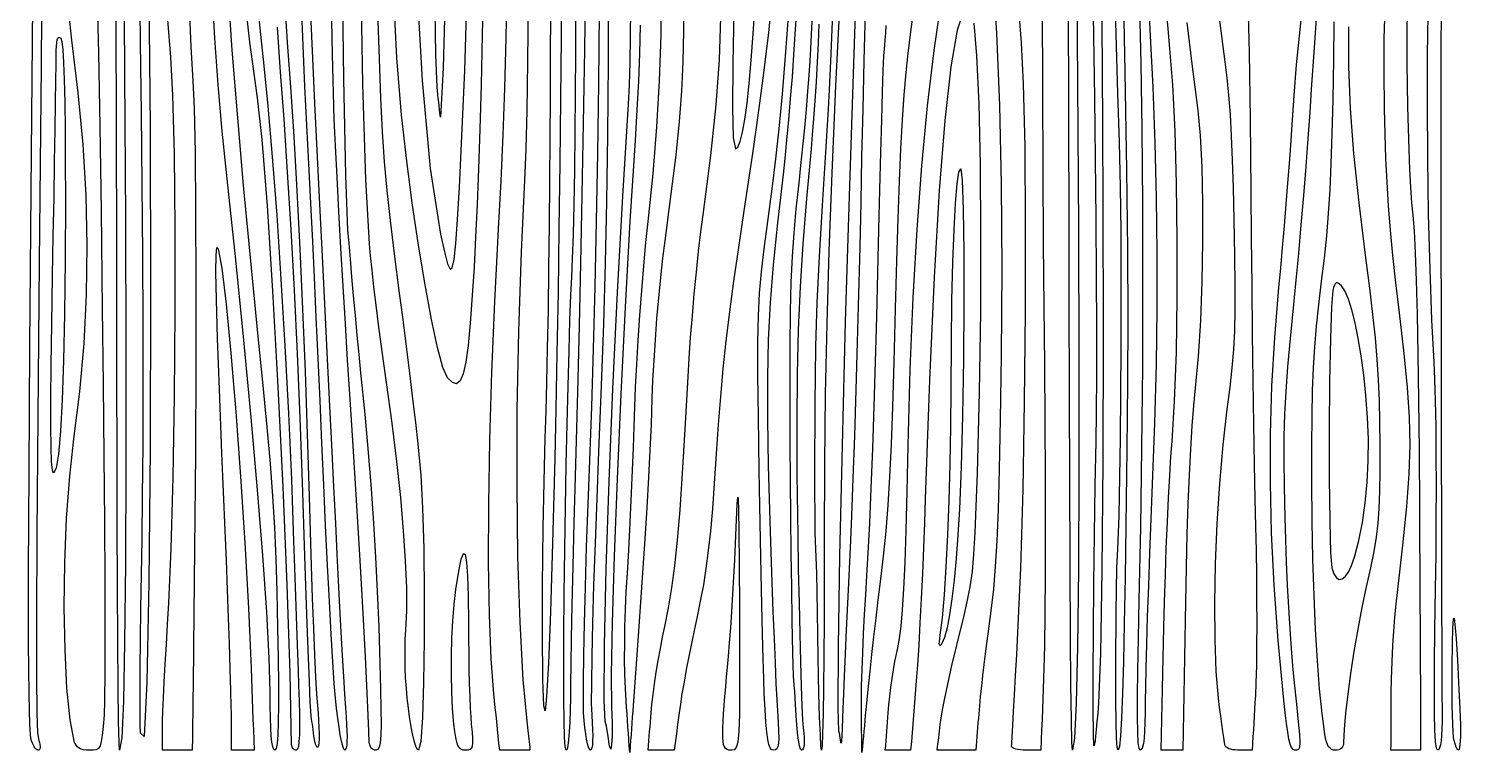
# Model space of a CAD drawing. Extents: x -28.2 to 28.2, y -28.2 to 28.2.
# Drawn here: x -28.2 to 28.1, y -28.2 to 0.2 of the extents above; entities that cross this region are included whole.
import ezdxf

# ---------------------------------------------------------------- set-up
doc = ezdxf.new("R2010")
doc.units = 0
doc.layers.add('Layer_1', color=7, linetype='CONTINUOUS')

msp = doc.modelspace()

# ---------------------------------------------------------------- linework, layer by layer
at = {"layer": 'Layer_1', "color": 7}
for points in [[(-24.495453, 5.305384), (-24.444898, -1.564074), (-24.410224, -7.247352), (-24.393448, -12.389413), (-24.394069, -16.923511), (-24.411615, -20.782871), (-24.445581, -23.900806), (-24.495476, -26.210541), (-24.560807, -27.645302), (-24.641081, -28.138401), (-24.661412, -27.84156), (-24.680677, -26.990744), (-24.698431, -25.645673), (-24.714233, -23.865952), (-24.727641, -21.711241), (-24.738211, -19.241204), (-24.745498, -16.51553), (-24.749062, -13.593796), (-24.749045, -13.593796), (-24.749028, -13.593796), (-24.749011, -13.593796), (-24.748994, -13.593796), (-24.748977, -13.593796), (-24.74896, -13.593796), (-24.748944, -13.593796), (-24.748931, -13.593796), (-24.748931, -13.593796), (-24.752021, -12.083456), (-24.75795, -8.37912), (-24.766372, -3.720873), (-24.776935, 0.651229)], [(4.674297, 0.907402), (4.623718, -1.017438), (4.57609, -2.947556), (4.53297, -4.825491), (4.495914, -6.593839), (4.458038, -8.353635), (4.412572, -10.207045), (4.361234, -12.098414), (4.305744, -13.972002), (4.247822, -15.7721), (4.189188, -17.443025), (4.131561, -18.92901), (4.076661, -20.174372), (4.024214, -21.279526), (3.973626, -22.363429), (3.926122, -23.398592), (3.882928, -24.357526), (3.84527, -25.212744), (3.814373, -25.936672), (3.791462, -26.501879), (3.777763, -26.880819), (3.764504, -27.278865), (3.752309, -27.573025), (3.740047, -27.767307), (3.726588, -27.865831), (3.710794, -27.819828), (3.691538, -27.650947), (3.667688, -27.469054), (3.638108, -27.384021), (3.638109, -27.384021), (3.63811, -27.384021), (3.638111, -27.384021), (3.638113, -27.384021), (3.638114, -27.384021), (3.638115, -27.384021), (3.638116, -27.384021), (3.638128, -27.384021), (3.638128, -27.384021), (3.605102, -26.492509), (3.620031, -24.071438), (3.678162, -20.501072), (3.774739, -16.16168), (3.905005, -11.276075), (4.064206, -5.941341), (4.247585, -0.348825), (4.450388, 5.310012)], [(-27.68525, 4.849369), (-27.733703, -1.228794), (-27.805808, -8.955559), (-27.859066, -15.020627), (-27.894123, -19.624801), (-27.911627, -22.968908), (-27.912219, -25.253751), (-27.896547, -26.680187), (-27.865256, -27.449017), (-27.818991, -27.76107), (-27.793726, -27.840798), (-27.776863, -27.913357), (-27.768318, -27.977675), (-27.768007, -28.032709), (-27.775853, -28.077356), (-27.791768, -28.110546), (-27.815672, -28.131148), (-27.84748, -28.138203), (-27.882552, -28.12889), (-27.919946, -28.101797), (-27.958509, -28.059153), (-27.997091, -28.002737), (-28.034539, -27.934439), (-28.069701, -27.856122), (-28.101425, -27.769678), (-28.128547, -27.67725), (-28.128547, -27.67725), (-28.174316, -27.155167), (-28.204994, -25.940059), (-28.220355, -23.937326), (-28.220173, -21.052337), (-28.204222, -17.190493), (-28.172276, -12.257192), (-28.124108, -6.157805), (-28.059493, 1.202268)], [(12.968089, 5.035354), (13.020889, -1.899354), (13.05739, -7.621297), (13.075522, -12.750291), (13.075685, -17.233927), (13.058278, -21.019825), (13.023701, -24.055633), (12.972353, -26.288914), (12.904634, -27.667287), (12.820942, -28.138401), (12.800202, -27.831287), (12.780138, -26.951064), (12.761246, -25.559454), (12.744011, -23.718208), (12.728924, -20.907077), (12.716475, -17.381783), (12.707156, -14.367847), (12.701455, -13.090876), (12.701455, -13.090876), (12.701454, -13.090876), (12.701454, -13.090876), (12.701453, -13.090876), (12.701453, -13.090876), (12.701453, -13.090876), (12.701452, -13.090876), (12.70144, -13.090876), (12.70144, -13.090876), (12.696442, -11.54808), (12.689152, -7.77237), (12.679915, -3.042749), (12.669081, 1.361808)], [(-20.543302, 4.176173), (-20.236203, -0.611924), (-19.791057, -5.939066), (-19.2061, -11.875385), (-19.009025, -13.793508), (-18.849819, -15.434997), (-18.723822, -16.868489), (-18.626372, -18.162619), (-18.552807, -19.386024), (-18.498468, -20.607312), (-18.458692, -21.89512), (-18.428818, -23.318085), (-18.410158, -24.528338), (-18.400161, -25.54527), (-18.399032, -26.378672), (-18.407011, -27.038479), (-18.424303, -27.534485), (-18.451119, -27.876595), (-18.487678, -28.07463), (-18.534193, -28.13844), (-18.579884, -28.104489), (-18.619077, -28.00145), (-18.651923, -27.827544), (-18.678571, -27.581023), (-18.69917, -27.260052), (-18.713871, -26.862937), (-18.722826, -26.387816), (-18.726201, -25.832928), (-18.726201, -25.832928), (-18.761055, -24.521243), (-18.859197, -22.710026), (-19.014167, -20.476406), (-19.219506, -17.897516), (-19.468754, -15.050486), (-19.755454, -12.012421), (-20.073145, -8.860506), (-20.415369, -5.671819), (-20.61002, -3.797581), (-20.771791, -1.969656), (-20.902744, -0.143734), (-21.004939, 1.72452)], [(13.933518, 3.958817), (13.98675, -1.151973), (14.017764, -6.522803), (14.026688, -11.839842), (14.01365, -16.789342), (13.978771, -21.057389), (13.92218, -24.330264), (13.844003, -26.294079), (13.814646, -26.676292), (13.785786, -27.022946), (13.75816, -27.327125), (13.732503, -27.582), (13.709553, -27.770948), (13.690045, -27.890328), (13.674721, -27.952755), (13.664312, -27.970817), (13.664311, -27.970817), (13.66431, -27.970817), (13.664308, -27.970817), (13.664307, -27.970817), (13.664305, -27.970817), (13.664304, -27.970817), (13.664303, -27.970817), (13.664295, -27.970761), (13.664295, -27.970761), (13.644124, -27.503655), (13.634608, -26.522425), (13.634918, -25.13677), (13.644223, -23.456447), (13.661696, -21.591156), (13.686506, -19.650624), (13.717828, -17.744608), (13.754833, -15.982808), (13.771817, -14.87105), (13.779979, -13.377417), (13.779697, -11.567243), (13.771326, -9.505892), (13.755245, -7.258641), (13.731826, -4.890853), (13.701438, -2.467891), (13.664453, -0.055032), (13.624958, 2.354412)], [(-12.978728, 2.337275), (-12.749102, -1.804477), (-12.431755, -5.261276), (-12.030306, -7.842395), (-11.874216, -8.543859), (-11.748217, -9.009384), (-11.646134, -9.223845), (-11.561791, -9.172142), (-11.489013, -8.839176), (-11.421624, -8.209821), (-11.353448, -7.268948), (-11.278311, -6.00146), (-11.067604, -1.408463), (-10.921218, 3.557604)], [(-23.505702, 2.835121), (-23.447931, -3.616168), (-23.428785, -10.139086), (-23.445526, -16.266046), (-23.495421, -21.52949), (-23.575733, -25.461805), (-23.683727, -27.595434), (-23.816677, -27.462761), (-23.816677, -27.462761), (-23.829499, -27.170012), (-23.836269, -26.625859), (-23.8372, -25.86163), (-23.832541, -24.908593), (-23.822499, -23.798021), (-23.807299, -22.561266), (-23.787162, -21.229601), (-23.76231, -19.834294), (-23.738287, -18.151911), (-23.72338, -16.134304), (-23.717422, -13.840684), (-23.720253, -11.330346), (-23.731706, -8.662499), (-23.751616, -5.896411), (-23.779825, -3.09132), (-23.816163, -0.306492), (-23.853592, 2.316735)], [(-15.900162, 3.179743), (-15.839045, -1.733295), (-15.764196, -5.535929), (-15.678969, -7.683781), (-15.636472, -8.20688), (-15.583586, -8.827176), (-15.522415, -9.52164), (-15.455063, -10.267243), (-15.383635, -11.040927), (-15.310235, -11.819691), (-15.236968, -12.580478), (-15.165937, -13.300285), (-15.007532, -14.930655), (-14.871712, -16.437693), (-14.756286, -17.854505), (-14.659063, -19.214196), (-14.577853, -20.549784), (-14.510465, -21.89446), (-14.454708, -23.281244), (-14.408393, -24.743268), (-14.382364, -25.738411), (-14.367203, -26.521663), (-14.364067, -27.117406), (-14.374115, -27.55008), (-14.398501, -27.8441), (-14.438386, -28.023875), (-14.494925, -28.113848), (-14.569275, -28.138401), (-14.62071, -28.132474), (-14.668714, -28.115259), (-14.712233, -28.088165), (-14.750216, -28.052238), (-14.78161, -27.997403), (-14.805365, -27.928653), (-14.820427, -27.869866), (-14.825747, -27.845031), (-14.825746, -27.845031), (-14.825745, -27.845031), (-14.825744, -27.845031), (-14.825743, -27.845031), (-14.825742, -27.845031), (-14.825741, -27.845031), (-14.82574, -27.845031), (-14.82574, -27.84489), (-14.82574, -27.84489), (-14.8447, -27.383598), (-14.896609, -26.170917), (-14.975921, -24.463529), (-15.077084, -22.518171), (-15.194551, -20.460602), (-15.322771, -18.31179), (-15.456197, -16.171332), (-15.589278, -14.138768), (-15.677198, -12.798466), (-15.766885, -11.366188), (-15.85583, -9.886271), (-15.941521, -8.403052), (-16.021448, -6.960925), (-16.093101, -5.604255), (-16.153968, -4.37735), (-16.201539, -3.324576), (-16.278026, -0.774783), (-16.333569, 2.571751)], [(14.786461, 3.336884), (14.878993, -1.482456), (14.943219, -5.323839), (14.98161, -8.456788), (14.996635, -11.150796), (14.990765, -13.675359), (14.966471, -16.299969), (14.926224, -19.294121), (14.893635, -21.351352), (14.859446, -23.140528), (14.823722, -24.659673), (14.786527, -25.906898), (14.747927, -26.880311), (14.707988, -27.577964), (14.666774, -27.997967), (14.624351, -28.138401), (14.585239, -28.019162), (14.556531, -27.658849), (14.538217, -27.053595), (14.530287, -26.199478), (14.532714, -24.713437), (14.545516, -22.718013), (14.568666, -20.967558), (14.602157, -20.216423), (14.602155, -20.216423), (14.602154, -20.216423), (14.602152, -20.216423), (14.60215, -20.216423), (14.602148, -20.216423), (14.602146, -20.216423), (14.602145, -20.216423), (14.602156, -20.216423), (14.602156, -20.216423), (14.664087, -18.916056), (14.708419, -15.862581), (14.735176, -12.327381), (14.744391, -9.581838), (14.736085, -7.740846), (14.71029, -5.994201), (14.66703, -4.225543), (14.606333, -2.318454), (14.475598, 2.377611)], [(15.716411, 3.185754), (15.866185, 0.196428), (15.979216, -2.067333), (16.062976, -4.265449), (16.117615, -6.426622), (16.14328, -8.57947), (16.140122, -10.752694), (16.108292, -12.974911), (16.047936, -15.274768), (15.959206, -17.680939), (15.904296, -19.03854), (15.853072, -20.381946), (15.806653, -21.676246), (15.76616, -22.886556), (15.732715, -23.977994), (15.707436, -24.915621), (15.691448, -25.664554), (15.685869, -26.189939), (15.683032, -26.65823), (15.67443, -27.059465), (15.659921, -27.395056), (15.639364, -27.666469), (15.612621, -27.875059), (15.579548, -28.022323), (15.540008, -28.109614), (15.49386, -28.138401), (15.446664, -28.063979), (15.41166, -27.830468), (15.388738, -27.422516), (15.377785, -26.824769), (15.378688, -26.021819), (15.391348, -24.998368), (15.415647, -23.739008), (15.451487, -22.228385), (15.451487, -22.228385), (15.511974, -19.363858), (15.556227, -16.261897), (15.58413, -13.034996), (15.595577, -9.795734), (15.590452, -6.656577), (15.568647, -3.73013), (15.530048, -1.128859), (15.474544, 1.034628)], [(-14.504357, 0.903965), (-14.442423, -0.958504), (-14.38155, -2.502881), (-14.314703, -3.819758), (-14.234843, -4.999701), (-14.134933, -6.133303), (-14.007935, -7.311101), (-13.846813, -8.623716), (-13.644527, -10.161686), (-13.506838, -11.20715), (-13.371487, -12.268447), (-13.241928, -13.316225), (-13.121619, -14.321106), (-13.014015, -15.253709), (-12.922573, -16.084684), (-12.850747, -16.784652), (-12.801995, -17.324204), (-12.729617, -18.609529), (-12.683609, -20.219748), (-12.662713, -22.001925), (-12.665674, -23.803067), (-12.691234, -25.470266), (-12.738136, -26.850502), (-12.805122, -27.790867), (-12.890935, -28.138395), (-12.933475, -28.106307), (-12.980635, -28.013512), (-13.031139, -27.865345), (-13.083707, -27.667084), (-13.137063, -27.424119), (-13.189928, -27.141727), (-13.241025, -26.825272), (-13.289059, -26.480063), (-13.289059, -26.480063), (-13.333308, -26.094999), (-13.368858, -25.697546), (-13.395497, -25.294278), (-13.413014, -24.891716), (-13.421199, -24.496464), (-13.419844, -24.115097), (-13.408727, -23.754135), (-13.387643, -23.42021), (-13.351807, -22.661371), (-13.35518, -21.749257), (-13.396893, -20.694874), (-13.476079, -19.509344), (-13.591871, -18.203699), (-13.743401, -16.789032), (-13.929803, -15.276349), (-14.150207, -13.67677), (-14.254759, -12.937517), (-14.358943, -12.170183), (-14.460004, -11.397092), (-14.555187, -10.640623), (-14.641739, -9.923101), (-14.716902, -9.26685), (-14.777924, -8.694249), (-14.822049, -8.227623), (-14.963547, -5.697021), (-15.078312, -1.947106), (-15.16378, 2.658732)], [(-6.327537, 2.301016), (-6.366577, -0.581066), (-6.411911, -3.483185), (-6.46209, -6.318305), (-6.515668, -8.999444), (-6.571195, -11.439566), (-6.627222, -13.551745), (-6.681808, -15.474864), (-6.733204, -17.373147), (-6.780249, -19.197601), (-6.821788, -20.89926), (-6.856659, -22.429102), (-6.883704, -23.738105), (-6.901766, -24.777275), (-6.909685, -25.497648), (-6.915273, -26.068611), (-6.926376, -26.582482), (-6.942598, -27.033444), (-6.963545, -27.415545), (-6.988823, -27.722998), (-7.018038, -27.949848), (-7.050797, -28.090282), (-7.086706, -28.138401), (-7.122452, -28.007393), (-7.149875, -27.618491), (-7.168936, -26.977903), (-7.179596, -26.091838), (-7.181825, -24.966449), (-7.175563, -23.607944), (-7.16078, -22.022561), (-7.137422, -20.216423), (-7.137422, -20.216423), (-7.111189, -18.568556), (-7.080415, -16.922128), (-7.046221, -15.320912), (-7.009733, -13.808822), (-6.972074, -12.42963), (-6.934369, -11.227166), (-6.897743, -10.245286), (-6.863319, -9.527821), (-6.831165, -8.816423), (-6.801033, -7.85176), (-6.773592, -6.676473), (-6.749513, -5.33318), (-6.729464, -3.864552), (-6.714117, -2.313233), (-6.70414, -0.721838), (-6.700203, 0.866988)], [(9.692669, 2.453754), (9.841165, 0.04146), (9.953171, -2.771788), (10.023758, -5.887267), (10.047998, -9.206172), (10.020961, -12.629725), (9.979677, -15.125078), (9.940582, -17.105516), (9.899007, -18.667305), (9.85028, -19.906769), (9.789733, -20.920116), (9.712695, -21.803641), (9.614497, -22.653666), (9.490468, -23.566401), (9.439314, -23.940148), (9.387212, -24.345165), (9.335617, -24.768583), (9.285981, -25.197504), (9.239758, -25.619003), (9.198401, -26.02021), (9.163364, -26.3882), (9.136104, -26.710074), (9.12223, -26.888608), (9.108356, -27.06717), (9.094482, -27.245704), (9.080608, -27.424238), (9.066734, -27.602771), (9.05286, -27.781333), (9.038986, -27.959867), (9.025112, -28.138401), (8.930153, -28.138401), (8.835195, -28.138401), (8.740236, -28.138401), (8.645277, -28.138401), (8.550319, -28.138401), (8.45536, -28.138401), (8.360402, -28.138401), (8.265443, -28.138401), (8.170485, -28.138401), (8.075526, -28.138401), (7.980568, -28.138401), (7.88561, -28.138401), (7.790652, -28.138401), (7.695693, -28.138401), (7.600735, -28.138401), (7.505777, -28.138401), (7.520182, -28.012473), (7.534586, -27.886518), (7.548991, -27.76059), (7.563396, -27.634634), (7.5778, -27.508707), (7.592205, -27.382751), (7.606609, -27.256823), (7.621014, -27.130868), (7.65658, -26.879774), (7.713764, -26.551324), (7.789598, -26.15943), (7.881114, -25.718007), (7.985345, -25.240995), (8.099322, -24.742308), (8.220078, -24.235917), (8.344643, -23.735734), (8.538789, -22.960752), (8.688697, -22.308762), (8.801982, -21.712991), (8.886262, -21.106665), (8.949155, -20.42301), (8.998277, -19.595252), (9.041246, -18.556646), (9.08568, -17.24039), (9.168392, -14.063894), (9.214517, -10.90546), (9.225786, -7.883989), (9.203931, -5.118353), (9.150683, -2.727451), (9.067775, -0.830212), (8.956939, 0.45452)], [(-25.535686, 1.768236), (-25.478143, -0.715884), (-25.424551, -3.594776), (-25.373294, -6.930586), (-25.322757, -10.785403), (-25.289076, -13.743798), (-25.26202, -16.558287), (-25.241869, -19.163339), (-25.228901, -21.493507), (-25.223397, -23.483286), (-25.225627, -25.067146), (-25.235894, -26.179638), (-25.254464, -26.75523), (-25.291907, -27.211555), (-25.32595, -27.554511), (-25.363525, -27.800355), (-25.411564, -27.965201), (-25.476997, -28.065249), (-25.566756, -28.11667), (-25.687772, -28.135579), (-25.846976, -28.138401), (-25.959191, -28.133603), (-26.06015, -28.119492), (-26.149552, -28.096068), (-26.227099, -28.063499), (-26.292489, -28.008466), (-26.345422, -27.935681), (-26.385599, -27.872152), (-26.412717, -27.845059), (-26.412716, -27.845059), (-26.412715, -27.845059), (-26.412714, -27.845059), (-26.412713, -27.845059), (-26.412712, -27.845059), (-26.412711, -27.845059), (-26.41271, -27.845059), (-26.412729, -27.84489), (-26.412729, -27.84489), (-26.587193, -26.945758), (-26.713058, -25.698138), (-26.79014, -24.191438), (-26.818255, -22.514982), (-26.797221, -20.758149), (-26.726851, -19.01029), (-26.606961, -17.360786), (-26.437368, -15.898988), (-26.20263, -14.032342), (-26.037979, -12.14309), (-25.943426, -10.229256), (-25.918982, -8.288894), (-25.964661, -6.320027), (-26.080472, -4.32068), (-26.266428, -2.288877), (-26.522539, -0.222672), (-26.683313, 1.246662)], [(-19.262076, 1.49736), (-18.971819, -1.228794), (-18.808566, -2.814488), (-18.638326, -4.802772), (-18.466993, -7.099637), (-18.300456, -9.611076), (-18.144608, -12.243109), (-18.005339, -14.901784), (-17.888543, -17.493035), (-17.800109, -19.922912), (-17.778683, -20.598185), (-17.75484, -21.329028), (-17.729381, -22.092241), (-17.703101, -22.864571), (-17.676795, -23.622902), (-17.651262, -24.343951), (-17.627301, -25.004521), (-17.605709, -25.581468), (-17.584539, -26.204642), (-17.57231, -26.735248), (-17.569118, -27.176192), (-17.575065, -27.530381), (-17.590248, -27.800778), (-17.614771, -27.990291), (-17.648727, -28.101853), (-17.692218, -28.138401), (-17.729249, -28.134168), (-17.763864, -28.122032), (-17.795302, -28.102559), (-17.822798, -28.076876), (-17.845591, -28.045804), (-17.862919, -28.010187), (-17.874019, -27.970902), (-17.878131, -27.92871), (-17.878131, -27.92871), (-17.93329, -25.108435), (-18.049267, -21.640121), (-18.211704, -17.796339), (-18.406242, -13.849659), (-18.618525, -10.072736), (-18.834194, -6.738082), (-19.038891, -4.118355), (-19.218258, -2.486094), (-19.521917, -0.297912), (-19.769481, 1.949621)], [(-10.329868, 2.208489), (-10.381067, -0.00656), (-10.431347, -1.972718), (-10.481802, -3.720577), (-10.533524, -5.280729), (-10.587606, -6.683797), (-10.645142, -7.960373), (-10.707223, -9.141021), (-10.774944, -10.25642), (-10.854096, -11.351922), (-10.93701, -12.221533), (-11.027979, -12.879506), (-11.131297, -13.340036), (-11.251259, -13.61732), (-11.392158, -13.725637), (-11.558289, -13.679155), (-11.75396, -13.492196), (-11.75396, -13.492196), (-11.929295, -13.094122), (-12.142239, -12.308105), (-12.381205, -11.200439), (-12.634611, -9.837362), (-12.890871, -8.285112), (-13.138401, -6.609982), (-13.365617, -4.878238), (-13.560936, -3.15609), (-13.742487, -0.915612), (-13.868455, 1.735837)], [(-11.86973, 0.61594), (-11.926381, -1.312626), (-11.939575, -1.553643), (-11.952768, -1.794661), (-11.965962, -2.035679), (-11.979156, -2.276697), (-11.99235, -2.517714), (-12.005544, -2.758732), (-12.018738, -2.99975), (-12.031932, -3.240768), (-12.048083, -3.09404), (-12.064235, -2.947341), (-12.080386, -2.800614), (-12.096538, -2.653887), (-12.11269, -2.507159), (-12.128841, -2.36046), (-12.144993, -2.213733), (-12.161133, -2.066994), (-12.161133, -2.066994), (-12.210243, -0.779553), (-12.245854, 1.794173)], [(-8.573565, 1.271215), (-8.603962, -1.05709), (-8.637354, -3.000501), (-8.672879, -4.483663), (-8.709672, -5.431309), (-8.860291, -8.537447), (-8.963687, -11.666134), (-9.020161, -14.752178), (-9.030014, -17.730271), (-8.993545, -20.535165), (-8.911056, -23.101609), (-8.782847, -25.364354), (-8.609217, -27.258093), (-8.596421, -27.368132), (-8.583625, -27.478142), (-8.57083, -27.58818), (-8.558034, -27.698219), (-8.545238, -27.808257), (-8.532442, -27.918268), (-8.519646, -28.028306), (-8.50685, -28.138344), (-8.581283, -28.138344), (-8.655717, -28.138344), (-8.730151, -28.138344), (-8.804584, -28.138344), (-8.879018, -28.138344), (-8.953452, -28.138344), (-9.027885, -28.138344), (-9.102319, -28.138344), (-9.176752, -28.138344), (-9.251186, -28.138344), (-9.32562, -28.138344), (-9.400053, -28.138344), (-9.474487, -28.138344), (-9.548921, -28.138344), (-9.623354, -28.138344), (-9.697788, -28.138344), (-9.726916, -27.860638), (-9.756044, -27.582931), (-9.785172, -27.305224), (-9.814301, -27.027518), (-9.843429, -26.749811), (-9.872557, -26.472104), (-9.901685, -26.194398), (-9.930827, -25.916748), (-9.930827, -25.916748), (-10.035371, -24.543567), (-10.102457, -22.81092), (-10.132585, -20.768478), (-10.126252, -18.46594), (-10.08396, -15.953005), (-10.006214, -13.279373), (-9.893514, -10.494742), (-9.746363, -7.648785), (-9.643623, -5.753607), (-9.560722, -3.945268), (-9.495337, -2.112771), (-9.445145, -0.145146), (-9.407822, 2.068662)], [(-7.263482, 2.12457), (-7.280159, -0.104393), (-7.303798, -2.521203), (-7.333303, -5.048841), (-7.36758, -7.61029), (-7.405533, -10.128531), (-7.446066, -12.526517), (-7.488085, -14.727229), (-7.530494, -16.65365), (-7.617389, -19.996826), (-7.701465, -22.694419), (-7.780444, -24.714396), (-7.852048, -26.024669), (-7.913997, -26.593206), (-7.964012, -26.387918), (-7.999816, -25.3768), (-8.019127, -23.527736), (-8.019127, -23.527736), (-8.019366, -22.653864), (-8.013279, -21.646782), (-8.001448, -20.54222), (-7.984461, -19.375965), (-7.962899, -18.183774), (-7.93735, -17.001432), (-7.908395, -15.864698), (-7.876621, -14.809328), (-7.844233, -13.680298), (-7.813525, -12.33263), (-7.785203, -10.816927), (-7.759975, -9.183651), (-7.738549, -7.483403), (-7.72163, -5.766702), (-7.709926, -4.084065), (-7.704143, -2.486094), (-7.698479, -0.8693), (-7.687114, 0.867242)], [(-5.414318, 2.203169), (-5.432261, -1.071427), (-5.459705, -3.954496), (-5.498674, -6.557601), (-5.551197, -8.992361), (-5.619299, -11.370309), (-5.705007, -13.803064), (-5.810347, -16.40219), (-5.884831, -18.232232), (-5.94995, -19.99406), (-6.004589, -21.645258), (-6.047637, -23.14335), (-6.077979, -24.445862), (-6.094503, -25.510319), (-6.096084, -26.294248), (-6.081628, -26.75523), (-6.059889, -27.062598), (-6.046483, -27.335676), (-6.04133, -27.572376), (-6.044347, -27.770665), (-6.055455, -27.928456), (-6.074573, -28.043715), (-6.101618, -28.114384), (-6.136512, -28.138373), (-6.171724, -28.108429), (-6.208312, -28.022633), (-6.245208, -27.886969), (-6.281345, -27.707448), (-6.315654, -27.490136), (-6.347066, -27.240991), (-6.374515, -26.966078), (-6.396925, -26.67141), (-6.396925, -26.67141), (-6.409139, -26.203909), (-6.407361, -25.433668), (-6.39255, -24.401496), (-6.365699, -23.148119), (-6.327789, -21.714261), (-6.279803, -20.140703), (-6.222723, -18.468198), (-6.15753, -16.73747), (-6.081459, -14.63816), (-6.011334, -12.354389), (-5.947695, -9.912998), (-5.891083, -7.340909), (-5.842039, -4.664963), (-5.801103, -1.911998), (-5.768817, 0.89109)], [(-2.472327, 1.499476), (-2.468504, 0.145854), (-2.49155, -1.065331), (-2.547125, -2.223148), (-2.640889, -3.416694), (-2.778501, -4.735095), (-2.965622, -6.267449), (-3.207909, -8.102881), (-3.294156, -8.790628), (-3.377188, -9.544528), (-3.455328, -10.344064), (-3.526898, -11.168661), (-3.590223, -11.997745), (-3.643625, -12.810771), (-3.685429, -13.587164), (-3.713956, -14.306408), (-3.748778, -15.329576), (-3.79041, -16.335162), (-3.843623, -17.401369), (-3.913185, -18.606374), (-4.003865, -20.02835), (-4.12043, -21.745475), (-4.267649, -23.835923), (-4.450288, -26.377899), (-4.466954, -26.608446), (-4.483616, -26.838993), (-4.500278, -27.069512), (-4.516944, -27.30006), (-4.533609, -27.530607), (-4.550271, -27.761154), (-4.566936, -27.991674), (-4.583602, -28.222221), (-4.60163, -27.970733), (-4.619658, -27.719244), (-4.637687, -27.467728), (-4.655715, -27.21624), (-4.673743, -26.964752), (-4.691772, -26.713263), (-4.7098, -26.461747), (-4.727826, -26.210259), (-4.727826, -26.210259), (-4.757176, -25.704658), (-4.776268, -25.153647), (-4.78515, -24.562391), (-4.78388, -23.935943), (-4.772498, -23.279409), (-4.751058, -22.597955), (-4.719612, -21.896605), (-4.678209, -21.180494), (-4.637229, -20.502342), (-4.595069, -19.730775), (-4.55293, -18.892632), (-4.512016, -18.014695), (-4.47353, -17.123832), (-4.438676, -16.246826), (-4.408655, -15.410489), (-4.384672, -14.641688), (-4.355998, -13.857392), (-4.312531, -12.976859), (-4.25642, -12.030031), (-4.189811, -11.046826), (-4.11485, -10.0571), (-4.033683, -9.090828), (-3.948459, -8.177896), (-3.861322, -7.348219), (-3.669493, -5.469183), (-3.520825, -3.628389), (-3.415127, -1.817679), (-3.35221, -0.028898), (-3.331882, 1.746167)], [(-0.487364, 0.958905), (-0.535882, -1.138571), (-0.54595, -2.876072), (-0.51182, -4.060361), (-0.427741, -4.498059), (-0.33284, -4.42423), (-0.239593, -4.204492), (-0.148407, -3.841497), (-0.059688, -3.337957), (0.026159, -2.696494), (0.108727, -1.919762), (0.18761, -1.010442), (0.262402, 0.028785), (0.386239, 1.858121)], [(3.69583, 1.858463), (3.506259, -2.019412), (3.356371, -5.436897), (3.24221, -8.513373), (3.159819, -11.36822), (3.105241, -14.120875), (3.074519, -16.89066), (3.063696, -19.797041), (3.060434, -21.472566), (3.053435, -23.035682), (3.043136, -24.452212), (3.029976, -25.687894), (3.014389, -26.70855), (2.99681, -27.479948), (2.977675, -27.967882), (2.95742, -28.138119), (2.934938, -27.983292), (2.909419, -27.539525), (2.88175, -26.837949), (2.852812, -25.909664), (2.823487, -24.4924), (2.794661, -22.715049), (2.767216, -21.195508), (2.742036, -20.551703), (2.742038, -20.551703), (2.742039, -20.551703), (2.742041, -20.551703), (2.742043, -20.551703), (2.742045, -20.551703), (2.742046, -20.551703), (2.742048, -20.551703), (2.742049, -20.551703), (2.742049, -20.551703), (2.709144, -19.580774), (2.694457, -17.272224), (2.700685, -14.532298), (2.730527, -12.267296), (2.786678, -10.537076), (2.871836, -8.724419), (2.9887, -6.719964), (3.139966, -4.414236), (3.179448, -3.777317), (3.226255, -2.928449), (3.278649, -1.904406), (3.334892, -0.741989), (3.393247, 0.522)], [(19.70998, 1.761209), (19.770054, -0.700277), (19.812778, -3.325056), (19.840545, -6.174739), (19.855235, -8.00162), (19.873625, -9.88455), (19.894978, -11.769568), (19.918557, -13.602658), (19.943624, -15.32983), (19.969442, -16.897151), (19.995274, -18.250576), (20.02038, -19.336172), (20.041694, -20.289152), (20.056649, -21.262564), (20.06527, -22.229034), (20.067585, -23.161243), (20.063619, -24.031842), (20.053395, -24.813484), (20.036941, -25.478852), (20.014284, -26.000568), (19.998674, -26.267804), (19.983062, -26.53504), (19.967452, -26.802248), (19.95184, -27.069484), (19.93623, -27.33672), (19.920617, -27.603957), (19.905008, -27.871165), (19.889395, -28.138401), (19.829214, -28.138401), (19.769034, -28.138401), (19.708853, -28.138401), (19.648672, -28.138401), (19.588492, -28.138401), (19.528311, -28.138401), (19.46813, -28.138401), (19.407949, -28.138401), (19.309699, -28.135579), (19.215067, -28.128241), (19.126337, -28.11667), (19.045795, -28.101148), (18.975722, -28.077723), (18.918402, -28.048231), (18.87612, -28.023113), (18.85116, -28.012389), (18.851159, -28.012389), (18.851158, -28.012389), (18.851157, -28.012389), (18.851156, -28.012389), (18.851155, -28.012389), (18.851154, -28.012389), (18.851153, -28.012389), (18.851161, -28.01253), (18.851161, -28.01253), (18.831696, -27.965314), (18.805167, -27.835407), (18.772754, -27.640392), (18.735634, -27.39785), (18.694988, -27.117236), (18.651993, -26.801599), (18.607829, -26.458727), (18.563677, -26.096523), (18.475573, -25.047926), (18.42835, -23.78089), (18.420309, -22.351406), (18.449756, -20.815412), (18.514993, -19.228871), (18.614324, -17.647721), (18.746052, -16.127954), (18.908481, -14.725508), (19.019132, -13.86473), (19.10348, -13.104621), (19.163742, -12.384587), (19.202134, -11.644036), (19.220871, -10.822346), (19.222169, -9.858896), (19.208247, -8.69312), (19.181321, -7.264399), (19.152114, -6.028999), (19.118126, -4.942782), (19.078109, -3.986416), (19.030815, -3.140483), (18.974996, -2.38568), (18.909406, -1.702589), (18.832797, -1.071879), (18.743921, -0.474132), (18.575121, 0.874552)], [(-21.908461, 1.128072), (-21.845453, -0.479861), (-21.762408, -1.815534), (-21.713732, -2.891422), (-21.677782, -4.631322), (-21.654668, -6.946927), (-21.644494, -9.750071), (-21.64737, -12.952446), (-21.663403, -16.465859), (-21.692701, -20.20203), (-21.735372, -24.072708), (-21.741795, -24.580933), (-21.748218, -25.089131), (-21.754642, -25.597357), (-21.761065, -26.105554), (-21.767488, -26.61378), (-21.773912, -27.121978), (-21.780335, -27.630203), (-21.786759, -28.138401), (-21.860184, -28.138401), (-21.93361, -28.138401), (-22.007035, -28.138401), (-22.08046, -28.138401), (-22.153886, -28.138401), (-22.227311, -28.138401), (-22.300736, -28.138401), (-22.374162, -28.138401), (-22.447587, -28.138401), (-22.521013, -28.138401), (-22.594438, -28.138401), (-22.667863, -28.138401), (-22.741289, -28.138401), (-22.814714, -28.138401), (-22.88814, -28.138401), (-22.961565, -28.138401), (-22.961353, -28.028362), (-22.961142, -27.918352), (-22.96093, -27.808314), (-22.960718, -27.698275), (-22.960507, -27.588237), (-22.960295, -27.478227), (-22.960083, -27.368188), (-22.959872, -27.25815), (-22.959862, -27.25815), (-22.959852, -27.25815), (-22.959842, -27.25815), (-22.959832, -27.25815), (-22.959822, -27.25815), (-22.959812, -27.25815), (-22.959803, -27.25815), (-22.959803, -27.25815), (-22.959803, -27.25815), (-22.954384, -26.999239), (-22.939454, -26.598907), (-22.91605, -26.077304), (-22.885208, -25.454496), (-22.847966, -24.750662), (-22.80536, -23.985868), (-22.758425, -23.180264), (-22.7082, -22.353974), (-22.611157, -20.204316), (-22.537182, -17.408143), (-22.487189, -14.212597), (-22.462091, -10.864764), (-22.462797, -7.611814), (-22.490229, -4.700805), (-22.545297, -2.378906), (-22.628912, -0.893232), (-22.746268, 0.583778)], [(-18.164444, 1.40925), (-18.049309, -0.306492), (-17.921337, -2.047549), (-17.795711, -4.005607), (-17.674267, -6.142283), (-17.558842, -8.419224), (-17.451274, -10.798075), (-17.3534, -13.240454), (-17.267057, -15.708008), (-17.194082, -18.16241), (-17.154737, -19.540416), (-17.112219, -20.885516), (-17.067873, -22.163982), (-17.023046, -23.342147), (-16.979084, -24.386313), (-16.937333, -25.262782), (-16.89914, -25.937886), (-16.865849, -26.377899), (-16.8389, -26.683771), (-16.818885, -26.974432), (-16.805871, -27.243107), (-16.799933, -27.483081), (-16.801147, -27.687579), (-16.809577, -27.849913), (-16.825297, -27.963282), (-16.84838, -28.020996), (-16.876797, -28.024665), (-16.90771, -27.983122), (-16.940133, -27.900488), (-16.973079, -27.780882), (-17.005559, -27.584342), (-17.036587, -27.329637), (-17.065175, -27.109136), (-17.090338, -27.015128), (-17.090337, -27.015128), (-17.090336, -27.015128), (-17.090334, -27.015128), (-17.090333, -27.015128), (-17.090331, -27.015128), (-17.09033, -27.015128), (-17.090328, -27.015128), (-17.090325, -27.015156), (-17.090325, -27.015156), (-17.116238, -26.800329), (-17.14698, -26.233598), (-17.181407, -25.431551), (-17.218377, -24.510745), (-17.256747, -23.514303), (-17.295375, -22.426534), (-17.333119, -21.275801), (-17.368836, -20.090552), (-17.448072, -17.601634), (-17.543152, -15.06948), (-17.651789, -12.538991), (-17.771694, -10.054927), (-17.900582, -7.662219), (-18.036163, -5.405627), (-18.17615, -3.330023), (-18.318256, -1.480254), (-18.438514, 0.298113)], [(1.955328, 0.783168), (1.911851, 0.019475), (1.85828, -0.802131), (1.796718, -1.655881), (1.729267, -2.515982), (1.658032, -3.356637), (1.585116, -4.15208), (1.512621, -4.876545), (1.442651, -5.504179), (1.225165, -7.399019), (1.058442, -9.050357), (0.938889, -10.552457), (0.862914, -11.999523), (0.826926, -13.485818), (0.827333, -15.105548), (0.860542, -16.952946), (0.922961, -19.122248), (0.963302, -20.341956), (1.005178, -21.541033), (1.04737, -22.688859), (1.088657, -23.754812), (1.127821, -24.708272), (1.16364, -25.518645), (1.194896, -26.155282), (1.220367, -26.58759), (1.249309, -27.034743), (1.266578, -27.389016), (1.271175, -27.660683), (1.262098, -27.859989), (1.238346, -27.997177), (1.198919, -28.082464), (1.142816, -28.126124), (1.069037, -28.13826), (0.995569, -28.118222), (0.934225, -28.049416), (0.882972, -27.919481), (0.839778, -27.715999), (0.802608, -27.426439), (0.769429, -27.038355), (0.738209, -26.539273), (0.706914, -25.916748), (0.706914, -25.916748), (0.684129, -25.337063), (0.658934, -24.53829), (0.632161, -23.556326), (0.604645, -22.427154), (0.577217, -21.186647), (0.550712, -19.870757), (0.525963, -18.515413), (0.503802, -17.15657), (0.472827, -15.033412), (0.455461, -13.380013), (0.455419, -12.089665), (0.476413, -11.055631), (0.522157, -10.171203), (0.596363, -9.329644), (0.702744, -8.424219), (0.845014, -7.348219), (1.015612, -6.059874), (1.159223, -4.890966), (1.28828, -3.699368), (1.415212, -2.342923), (1.552452, -0.679562), (1.71243, 1.432872)], [(6.605752, 1.341547), (6.355257, -0.725476), (6.27067, -1.496028), (6.194328, -2.365583), (6.125232, -3.354235), (6.062379, -4.481995), (6.004769, -5.768929), (5.951401, -7.235101), (5.901274, -8.900523), (5.853387, -10.785287), (5.801087, -12.873901), (5.749059, -14.631976), (5.694078, -16.118017), (5.632918, -17.390529), (5.562354, -18.508016), (5.479162, -19.52904), (5.380114, -20.512076), (5.261987, -21.515659), (5.175029, -22.2235), (5.088035, -22.949968), (5.00333, -23.674489), (4.923237, -24.376404), (4.850078, -25.035083), (4.786177, -25.629894), (4.73386, -26.140237), (4.695451, -26.545423), (4.676856, -26.755001), (4.65826, -26.964608), (4.639664, -27.174186), (4.621069, -27.383764), (4.602473, -27.593342), (4.583878, -27.802949), (4.565282, -28.012527), (4.546686, -28.222105), (4.543559, -28.012527), (4.540432, -27.802949), (4.537305, -27.593342), (4.534178, -27.383764), (4.531051, -27.174186), (4.527924, -26.964608), (4.524797, -26.755001), (4.521658, -26.545539), (4.521658, -26.545539), (4.521657, -26.135216), (4.531368, -25.61017), (4.54989, -24.992103), (4.576312, -24.302662), (4.60973, -23.563494), (4.649235, -22.796273), (4.693919, -22.022645), (4.742874, -21.264314), (4.796132, -20.370799), (4.853149, -19.209793), (4.912153, -17.830093), (4.971372, -16.280524), (5.029034, -14.609909), (5.083367, -12.867102), (5.132598, -11.100928), (5.174956, -9.360181), (5.213624, -7.68285), (5.252285, -6.098172), (5.289907, -4.642272), (5.325459, -3.351246), (5.357909, -2.261191), (5.386226, -1.408231), (5.40938, -0.828462), (5.426339, -0.557952), (5.44155, -0.417575), (5.459725, -0.210565), (5.480178, 0.053144), (5.502225, 0.363588)], [(8.545066, 0.93681), (8.282954, 0.175628), (8.034628, -1.26427), (7.801146, -3.371538), (7.583566, -6.134748), (7.382946, -9.542525), (7.200346, -13.583495), (7.036823, -18.24623), (7.004752, -19.194384), (6.966174, -20.186423), (6.922551, -21.192968), (6.875347, -22.184556), (6.826026, -23.131863), (6.77605, -24.005454), (6.726886, -24.775892), (6.679998, -25.413828), (6.652563, -25.754385), (6.625128, -26.094971), (6.597693, -26.435528), (6.570259, -26.776114), (6.542824, -27.116672), (6.515389, -27.457258), (6.487954, -27.797815), (6.460519, -28.138401), (6.398282, -28.138401), (6.336045, -28.138401), (6.273808, -28.138401), (6.211571, -28.138401), (6.149334, -28.138401), (6.087097, -28.138401), (6.02486, -28.138401), (5.962623, -28.138401), (5.900386, -28.138401), (5.838148, -28.138401), (5.775911, -28.138401), (5.713673, -28.138401), (5.651436, -28.138401), (5.589198, -28.138401), (5.526961, -28.138401), (5.464724, -28.138401), (5.478928, -27.955013), (5.493132, -27.771653), (5.507336, -27.588265), (5.521541, -27.404905), (5.535745, -27.221546), (5.549949, -27.038158), (5.564153, -26.854798), (5.578357, -26.67141), (5.578357, -26.67141), (5.606583, -26.354474), (5.643353, -26.015779), (5.687114, -25.665852), (5.736318, -25.315163), (5.789412, -24.974182), (5.844845, -24.653408), (5.901066, -24.363368), (5.956524, -24.114476), (6.027659, -23.74866), (6.090146, -23.258214), (6.145393, -22.615481), (6.194809, -21.792888), (6.239802, -20.762721), (6.281781, -19.497349), (6.322154, -17.969144), (6.362331, -16.150448), (6.443277, -13.172495), (6.560413, -10.343358), (6.713258, -7.66871), (6.901328, -5.154251), (7.124141, -2.805711), (7.381214, -0.62879), (7.672065, 1.370839)], [(11.626079, 1.154544), (11.638745, -2.180306), (11.655376, -5.336115), (11.675651, -8.210633), (11.69925, -10.701583), (11.721298, -12.9735), (11.737122, -15.220328), (11.746715, -17.383787), (11.750067, -19.405599), (11.747175, -21.227484), (11.738025, -22.791193), (11.722618, -24.038418), (11.700947, -24.910908), (11.685913, -25.314344), (11.670879, -25.717781), (11.655845, -26.121218), (11.640811, -26.524654), (11.625777, -26.928091), (11.610743, -27.331528), (11.595709, -27.734964), (11.580675, -28.138401), (11.508831, -28.138401), (11.436986, -28.138401), (11.365142, -28.138401), (11.293298, -28.138401), (11.221454, -28.138401), (11.149609, -28.138401), (11.077765, -28.138401), (11.005921, -28.138401), (10.890465, -28.135296), (10.782755, -28.12683), (10.685148, -28.113283), (10.600001, -28.095503), (10.529672, -28.073772), (10.476518, -28.048936), (10.442898, -28.021561), (10.431166, -27.992266), (10.431168, -27.992266), (10.43117, -27.992266), (10.431172, -27.992266), (10.431174, -27.992266), (10.431176, -27.992266), (10.431178, -27.992266), (10.43118, -27.992266), (10.431177, -27.992492), (10.431177, -27.992492), (10.436265, -27.874551), (10.450851, -27.593373), (10.473911, -27.167274), (10.504422, -26.614711), (10.541363, -25.954057), (10.583708, -25.203685), (10.630438, -24.382023), (10.680527, -23.507416), (10.792501, -20.986015), (10.880049, -17.885126), (10.941798, -14.44035), (10.976377, -10.887342), (10.982414, -7.461813), (10.958535, -4.399392), (10.903371, -1.935733), (10.815549, -0.306492), (10.6753, 1.516353)], [(-17.137763, 0.810459), (-16.981626, -2.699793), (-16.774664, -6.929119), (-16.684753, -8.717476), (-16.590877, -10.587622), (-16.495803, -12.484212), (-16.402301, -14.351845), (-16.313142, -16.135208), (-16.231095, -17.778898), (-16.158929, -19.227545), (-16.099414, -20.425832), (-16.04629, -21.479622), (-15.992451, -22.513994), (-15.939382, -23.502619), (-15.888566, -24.419192), (-15.841487, -25.237439), (-15.799629, -25.931056), (-15.764475, -26.473685), (-15.737508, -26.83905), (-15.716658, -27.123614), (-15.703935, -27.378179), (-15.699236, -27.600288), (-15.702459, -27.787486), (-15.713497, -27.937346), (-15.732248, -28.047412), (-15.758607, -28.115259), (-15.792471, -28.138401), (-15.829363, -28.096491), (-15.871616, -27.976349), (-15.917746, -27.786385), (-15.966265, -27.535094), (-16.015689, -27.230831), (-16.064531, -26.88206), (-16.111305, -26.497194), (-16.154549, -26.08467), (-16.154549, -26.08467), (-16.201336, -25.509501), (-16.258313, -24.658742), (-16.323279, -23.5734), (-16.394035, -22.294623), (-16.468381, -20.863474), (-16.544116, -19.321045), (-16.619041, -17.708399), (-16.690955, -16.066628), (-16.762346, -14.40527), (-16.83578, -12.736321), (-16.909161, -11.104766), (-16.980392, -9.555676), (-17.047378, -8.134123), (-17.108022, -6.885092), (-17.160229, -5.853626), (-17.201901, -5.084796), (-17.360857, -2.040183), (-17.479683, 0.865408)], [(-4.181308, 0.374059), (-4.203446, -0.743513), (-4.242794, -1.832609), (-4.300061, -2.952579), (-4.375957, -4.162776), (-4.574897, -7.335829), (-4.76304, -10.71592), (-4.933817, -14.144214), (-5.08066, -17.461793), (-5.197001, -20.509821), (-5.276271, -23.129436), (-5.311902, -25.161747), (-5.297325, -26.44789), (-5.275639, -27.087067), (-5.277079, -27.58025), (-5.297805, -27.919114), (-5.33396, -28.095306), (-5.381694, -27.976998), (-5.437156, -27.597042), (-5.496495, -27.194057), (-5.555861, -27.00669), (-5.55586, -27.00669), (-5.555859, -27.00669), (-5.555858, -27.00669), (-5.555857, -27.00669), (-5.555855, -27.00669), (-5.555855, -27.00669), (-5.555853, -27.00669), (-5.555843, -27.00669), (-5.555843, -27.00669), (-5.594168, -26.184351), (-5.575835, -24.026282), (-5.507306, -20.995836), (-5.395046, -17.556479), (-5.245519, -13.927806), (-5.065187, -10.134514), (-4.860515, -6.347459), (-4.637967, -2.737554), (-4.596513, -1.970164), (-4.567642, -1.09821), (-4.551394, -0.103969), (-4.54781, 1.030254)], [(0.920214, 0.615531), (0.866782, 0.068245), (0.784093, -0.654046), (0.676306, -1.520383), (0.547581, -2.499779), (0.402077, -3.561302), (0.243951, -4.674019), (0.077363, -5.806944), (-0.093528, -6.929116), (-0.313586, -8.377509), (-0.502757, -9.691789), (-0.664563, -10.902777), (-0.802523, -12.041261), (-0.920161, -13.138033), (-1.020998, -14.223883), (-1.108555, -15.329601), (-1.186354, -16.486007), (-1.262341, -17.648424), (-1.336895, -18.650143), (-1.413515, -19.520686), (-1.495698, -20.289657), (-1.586942, -20.986605), (-1.690746, -21.641106), (-1.810607, -22.28271), (-1.950023, -22.940994), (-2.05498, -23.425597), (-2.160422, -23.935601), (-2.263504, -24.455624), (-2.36138, -24.970454), (-2.451202, -25.464738), (-2.530127, -25.923179), (-2.595307, -26.330511), (-2.643897, -26.671407), (-2.667743, -26.854795), (-2.691588, -27.038155), (-2.715434, -27.221543), (-2.739279, -27.404903), (-2.763125, -27.588291), (-2.78697, -27.77165), (-2.810816, -27.955038), (-2.834661, -28.138398), (-2.898627, -28.138398), (-2.962593, -28.138398), (-3.026558, -28.138398), (-3.090524, -28.138398), (-3.15449, -28.138398), (-3.218455, -28.138398), (-3.282421, -28.138398), (-3.346387, -28.138398), (-3.410352, -28.138398), (-3.474318, -28.138398), (-3.538284, -28.138398), (-3.602249, -28.138398), (-3.666215, -28.138398), (-3.730181, -28.138398), (-3.794146, -28.138398), (-3.858112, -28.138398), (-3.843964, -27.955038), (-3.829817, -27.77165), (-3.815669, -27.588291), (-3.801521, -27.404903), (-3.787373, -27.221543), (-3.773225, -27.038155), (-3.759078, -26.854795), (-3.744927, -26.67141), (-3.744927, -26.67141), (-3.713526, -26.337343), (-3.667483, -25.949626), (-3.609005, -25.522173), (-3.540297, -25.068896), (-3.463566, -24.603737), (-3.381015, -24.14061), (-3.294851, -23.693486), (-3.207277, -23.276276), (-3.056635, -22.537165), (-2.925585, -21.75809), (-2.809472, -20.889213), (-2.703641, -19.88072), (-2.603436, -18.682799), (-2.504202, -17.245611), (-2.401284, -15.519314), (-2.290027, -13.454096), (-2.246477, -12.716396), (-2.189602, -11.909635), (-2.12181, -11.060005), (-2.045507, -10.193583), (-1.963098, -9.336531), (-1.876991, -8.514982), (-1.789591, -7.75507), (-1.703306, -7.08293), (-1.399507, -4.757024), (-1.181915, -2.765184), (-1.050319, -0.992659), (-1.004512, 0.675359)], [(2.851092, 0.404621), (2.819891, -0.328819), (2.782261, -1.089407), (2.739552, -1.854286), (2.693118, -2.600482), (2.64431, -3.305134), (2.59448, -3.945299), (2.54498, -4.498059), (2.365394, -6.438337), (2.223401, -8.220655), (2.116484, -9.917742), (2.042124, -11.602383), (1.997804, -13.347278), (1.981009, -15.225269), (1.989218, -17.309085), (2.019917, -19.671455), (2.044012, -21.036648), (2.070691, -22.344946), (2.09907, -23.565303), (2.128263, -24.666534), (2.157388, -25.617567), (2.185559, -26.387243), (2.211894, -26.944491), (2.235506, -27.258153), (2.256668, -27.457373), (2.26919, -27.632859), (2.27314, -27.783735), (2.268587, -27.909098), (2.255598, -28.00813), (2.234241, -28.079927), (2.204584, -28.123643), (2.166695, -28.138319), (2.126106, -28.093022), (2.085615, -27.96018), (2.045746, -27.744365), (2.007024, -27.450205), (1.969975, -26.971528), (1.935123, -26.349877), (1.902994, -25.811171), (1.874112, -25.581386), (1.874128, -25.581386), (1.874144, -25.581386), (1.87416, -25.581386), (1.874176, -25.581386), (1.874192, -25.581386), (1.874208, -25.581386), (1.874223, -25.581386), (1.874239, -25.581468), (1.874239, -25.581468), (1.85011, -25.222481), (1.826507, -24.30334), (1.804027, -23.060828), (1.783263, -21.731787), (1.764809, -20.388127), (1.749262, -18.970045), (1.737215, -17.516544), (1.729264, -16.066628), (1.723508, -13.977449), (1.726361, -12.277089), (1.740453, -10.887003), (1.768415, -9.728537), (1.812877, -8.723177), (1.87647, -7.792267), (1.961825, -6.857208), (2.071571, -5.839459), (2.147907, -5.14158), (2.223016, -4.41116), (2.294976, -3.669847), (2.361865, -2.939315), (2.421761, -2.241182), (2.47274, -1.597151), (2.512882, -1.02884), (2.540263, -0.557952), (2.567361, -0.008352), (2.606691, 0.785482)], [(17.317193, 0.470494), (17.51301, -1.145454), (17.750258, -2.989014), (17.843372, -3.970498), (17.90514, -5.205983), (17.936206, -6.622879), (17.937222, -8.148573), (17.908821, -9.710447), (17.851654, -11.235886), (17.766364, -12.652275), (17.653597, -13.887025), (17.584855, -14.577764), (17.521276, -15.383085), (17.463115, -16.297457), (17.410627, -17.315376), (17.364069, -18.431339), (17.323694, -19.639815), (17.289758, -20.935271), (17.262515, -22.312205), (17.250267, -23.04048), (17.238018, -23.768754), (17.22577, -24.497029), (17.213521, -25.225303), (17.201273, -25.953578), (17.189024, -26.681852), (17.176776, -27.410126), (17.164528, -28.138401), (17.11122, -28.138401), (17.057912, -28.138401), (17.004604, -28.138401), (16.951296, -28.138401), (16.897988, -28.138401), (16.84468, -28.138401), (16.791372, -28.138401), (16.738064, -28.138401), (16.684757, -28.138401), (16.631449, -28.138401), (16.578142, -28.138401), (16.524834, -28.138401), (16.471527, -28.138401), (16.418219, -28.138401), (16.364912, -28.138401), (16.311604, -28.138401), (16.324775, -27.535856), (16.337947, -26.933312), (16.351118, -26.330768), (16.364289, -25.728223), (16.377461, -25.125679), (16.390632, -24.523134), (16.403803, -23.92059), (16.417006, -23.318045), (16.417006, -23.318045), (16.442612, -22.298433), (16.475076, -21.248002), (16.513077, -20.196837), (16.555289, -19.175023), (16.600389, -18.212645), (16.647053, -17.33976), (16.693958, -16.586453), (16.739778, -15.982808), (16.840159, -14.41241), (16.907616, -12.492537), (16.942805, -10.34683), (16.946384, -8.09893), (16.919003, -5.87245), (16.861321, -3.791033), (16.773992, -1.97832), (16.657672, -0.557952), (16.595827, 0.087857), (16.526387, 0.962182)], [(22.419459, 0.839866), (22.321132, -0.519175), (22.214758, -2.150927), (22.153998, -3.065045), (22.079787, -4.08985), (21.995002, -5.190573), (21.902522, -6.332557), (21.805224, -7.480976), (21.705986, -8.601172), (21.607685, -9.658377), (21.513199, -10.617876), (21.38127, -11.944885), (21.28014, -13.060622), (21.207107, -14.030846), (21.159467, -14.921313), (21.134522, -15.797783), (21.129563, -16.726068), (21.141893, -17.771871), (21.168809, -19.001005), (21.194059, -19.857239), (21.227665, -20.74861), (21.268172, -21.64904), (21.314127, -22.532339), (21.364076, -23.37243), (21.416565, -24.143207), (21.470138, -24.81848), (21.523343, -25.372172), (21.626397, -26.322075), (21.700321, -27.025514), (21.745574, -27.519459), (21.762614, -27.840769), (21.751904, -28.026415), (21.713898, -28.113311), (21.649058, -28.138429), (21.557843, -28.13857), (21.496698, -28.113452), (21.439935, -28.035023), (21.386493, -27.898314), (21.33531, -27.698388), (21.285325, -27.430362), (21.235477, -27.089324), (21.184703, -26.670394), (21.131951, -26.16849), (21.131951, -26.16849), (20.917756, -23.824888), (20.758836, -21.643339), (20.654772, -19.587971), (20.605146, -17.622886), (20.609537, -15.712128), (20.66753, -13.819885), (20.778703, -11.9102), (20.942638, -9.947203), (21.01339, -9.185147), (21.086266, -8.368396), (21.159181, -7.52235), (21.230048, -6.672522), (21.296781, -5.844285), (21.357293, -5.063094), (21.409498, -4.354434), (21.45131, -3.743676), (21.543464, -2.395557), (21.638252, -1.189001), (21.744128, -0.052887), (21.86955, 1.083932)], [(25.980984, 1.003132), (25.970421, -0.004176), (25.970678, -1.144974), (25.978256, -1.977473), (25.993916, -2.833482), (26.016706, -3.688643), (26.045663, -4.518489), (26.079832, -5.298636), (26.118256, -6.004672), (26.159977, -6.612183), (26.204039, -7.096759), (26.255409, -7.715785), (26.301648, -8.574841), (26.342696, -9.671303), (26.378495, -11.002573), (26.408984, -12.566028), (26.434101, -14.359098), (26.453792, -16.379132), (26.467994, -18.623561), (26.473768, -19.81293), (26.479542, -21.002271), (26.485316, -22.19164), (26.491091, -23.380981), (26.496865, -24.57035), (26.502639, -25.759691), (26.508413, -26.94906), (26.514188, -28.138401), (26.441285, -28.138401), (26.368382, -28.138401), (26.295479, -28.138401), (26.222576, -28.138401), (26.149673, -28.138401), (26.07677, -28.138401), (26.003867, -28.138401), (25.930964, -28.138401), (25.858061, -28.138401), (25.785158, -28.138401), (25.712255, -28.138401), (25.639352, -28.138401), (25.566449, -28.138401), (25.493547, -28.138401), (25.420643, -28.138401), (25.347741, -28.138401), (25.347917, -27.881692), (25.348093, -27.624982), (25.34827, -27.368245), (25.348446, -27.111535), (25.348623, -26.854826), (25.348799, -26.598117), (25.348975, -26.341379), (25.349152, -26.08467), (25.349168, -26.08467), (25.349183, -26.08467), (25.349199, -26.08467), (25.349215, -26.08467), (25.349231, -26.08467), (25.349247, -26.08467), (25.349263, -26.08467), (25.349274, -26.08467), (25.349274, -26.08467), (25.354636, -25.867584), (25.369411, -25.333564), (25.392573, -24.658516), (25.423102, -24.018352), (25.459975, -23.456532), (25.502172, -22.910658), (25.548668, -22.397775), (25.598444, -21.934874), (25.813175, -20.069244), (25.96795, -18.549844), (26.063542, -17.27372), (26.100722, -16.137917), (26.080261, -15.039508), (26.002933, -13.875482), (25.869509, -12.542942), (25.680759, -10.938932), (25.541876, -9.761162), (25.425506, -8.685416), (25.329726, -7.685446), (25.252615, -6.735063), (25.192255, -5.808047), (25.146722, -4.87821), (25.114098, -3.919332), (25.09246, -2.905194), (25.0772, -1.458297), (25.083203, -0.166086), (25.114178, 1.02825)], [(27.32025, 0.875697), (27.307719, -0.53722), (27.304775, -1.983186), (27.311899, -7.277025), (27.318757, -11.952093), (27.325335, -16.002349), (27.331626, -19.42181), (27.337615, -22.204436), (27.34329, -24.344273), (27.348641, -25.835281), (27.353653, -26.671421), (27.353964, -27.014886), (27.347919, -27.312715), (27.335518, -27.564824), (27.316767, -27.771213), (27.291672, -27.931797), (27.260236, -28.046549), (27.222467, -28.115439), (27.17837, -28.138299), (27.13205, -28.055552), (27.096453, -27.798109), (27.071403, -27.352113), (27.056725, -26.703707), (27.052243, -25.839035), (27.057783, -24.744295), (27.073167, -23.40563), (27.098222, -21.809285), (27.098222, -21.809285), (27.117752, -20.439238), (27.129261, -19.085248), (27.132933, -17.775568), (27.128953, -16.538475), (27.117504, -15.40222), (27.09877, -14.395054), (27.072935, -13.545311), (27.040183, -12.881185), (26.953002, -11.211672), (26.881552, -9.229512), (26.82736, -7.066053), (26.791952, -4.85264), (26.776853, -2.720649), (26.783592, -0.801453), (26.813695, 0.773572)], [(23.682863, 0.309797), (23.682643, -1.262238), (23.747882, -2.908694), (23.879549, -4.677437), (24.078613, -6.616388), (24.346043, -8.773441), (24.500179, -9.967975), (24.624343, -11.006186), (24.721521, -11.927331), (24.794699, -12.770667), (24.846861, -13.575396), (24.880995, -14.380773), (24.900084, -15.226029), (24.907114, -16.150448), (24.906663, -17.154086), (24.8974, -17.964544), (24.874286, -18.634483), (24.832287, -19.216538), (24.766368, -19.763428), (24.671495, -20.327844), (24.542634, -20.962393), (24.37475, -21.719821), (24.20443, -22.520316), (24.041465, -23.374744), (23.890589, -24.250733), (23.756533, -25.115914), (23.644031, -25.937886), (23.557813, -26.684279), (23.502612, -27.32275), (23.483161, -27.820901), (23.477663, -27.891513), (23.461478, -27.954223), (23.435067, -28.00855), (23.398895, -28.054045), (23.353421, -28.090254), (23.299108, -28.116783), (23.236417, -28.132869), (23.165811, -28.138514), (23.083168, -28.130612), (23.011512, -28.106058), (22.949714, -28.062906), (22.896645, -27.999519), (22.851173, -27.914204), (22.81217, -27.805294), (22.778506, -27.671041), (22.749051, -27.509751), (22.639076, -26.696951), (22.540501, -25.729042), (22.454166, -24.622335), (22.380914, -23.393032), (22.321586, -22.057472), (22.277024, -20.631911), (22.248069, -19.132605), (22.235564, -17.575811), (22.235308, -16.179573), (22.243896, -15.002255), (22.263798, -13.993169), (22.297489, -13.101601), (22.34744, -12.276806), (22.416122, -11.46807), (22.506008, -10.624678), (22.619569, -9.695884), (22.729221, -8.788145), (22.819845, -7.914723), (22.893803, -7.03244), (22.953454, -6.098144), (23.00116, -5.068653), (23.03928, -3.900846), (23.070175, -2.551485), (23.096205, -0.977475), (23.115105, 0.498829)]]:
    msp.add_lwpolyline(points, dxfattribs=at)
for points in [[(-27.278539, -9.486052), (-27.249408, -7.910292), (-27.222414, -6.405286), (-27.198134, -5.006508), (-27.177148, -3.749406), (-27.160031, -2.669341), (-27.147365, -1.801846), (-27.139723, -1.182284), (-27.137691, -0.846101), (-27.136364, -0.628112), (-27.129664, -0.449776), (-27.117278, -0.309822), (-27.098888, -0.207009), (-27.074174, -0.140066), (-27.042818, -0.107751), (-27.004503, -0.107751), (-26.958909, -0.140912), (-26.915156, -0.276718), (-26.87755, -0.593568), (-26.845997, -1.094654), (-26.820402, -1.783192), (-26.800675, -2.662314), (-26.786719, -3.735294), (-26.778442, -5.005238), (-26.775761, -6.47539), (-26.784049, -8.857543), (-26.808202, -10.977963), (-26.847468, -12.819407), (-26.901099, -14.364658), (-26.968344, -15.596502), (-27.048454, -16.497722), (-27.140679, -17.051075), (-27.24427, -17.239346), (-27.286169, -17.12942), (-27.317236, -16.793265), (-27.337513, -16.221201), (-27.347047, -15.403603), (-27.345862, -14.33082), (-27.334028, -12.993228), (-27.311577, -11.381174), (-27.278539, -9.486052)], [(7.624045, -23.611556), (7.710025, -22.932614), (7.790379, -22.023887), (7.863343, -20.924773), (7.927153, -19.67481), (7.980045, -18.313427), (8.020255, -16.880133), (8.04602, -15.414356), (8.055573, -13.955605), (8.063991, -12.126241), (8.086106, -10.448853), (8.1206, -8.953809), (8.166155, -7.671391), (8.221454, -6.631939), (8.285182, -5.865734), (8.35602, -5.403143), (8.432653, -5.27445), (8.491363, -5.725554), (8.530046, -6.877444), (8.54939, -8.55438), (8.550067, -10.580707), (8.532792, -12.780686), (8.49824, -14.978604), (8.447097, -16.998836), (8.380051, -18.665612), (8.319888, -19.675036), (8.249504, -20.605833), (8.170283, -21.447392), (8.083607, -22.189185), (7.990858, -22.8206), (7.893421, -23.331084), (7.792677, -23.710024), (7.690009, -23.946836), (7.652887, -23.998765), (7.624119, -24.024448), (7.603653, -24.024448), (7.591435, -23.99679), (7.587416, -23.94201), (7.591542, -23.859884), (7.603763, -23.750184), (7.624045, -23.611556)], [(-20.249879, -26.67141), (-20.254906, -26.430561), (-20.269155, -25.803238), (-20.291631, -24.932356), (-20.321341, -23.96075), (-20.357287, -22.936707), (-20.398475, -21.832936), (-20.443909, -20.678844), (-20.492593, -19.503812), (-20.619887, -16.451889), (-20.718792, -13.943442), (-20.790125, -11.944772), (-20.834707, -10.422155), (-20.853359, -9.341836), (-20.846899, -8.670119), (-20.816146, -8.373278), (-20.761922, -8.417559), (-20.619999, -9.179079), (-20.450108, -10.598205), (-20.263452, -12.531879), (-20.071232, -14.837014), (-19.884647, -17.370579), (-19.714901, -19.989432), (-19.573193, -22.55057), (-19.470726, -24.910908), (-19.456299, -25.314344), (-19.441872, -25.717781), (-19.427445, -26.121218), (-19.413017, -26.524654), (-19.39859, -26.928091), (-19.384163, -27.331528), (-19.369736, -27.734964), (-19.355309, -28.138401), (-19.411195, -28.138401), (-19.467081, -28.138401), (-19.522968, -28.138401), (-19.578854, -28.138401), (-19.63474, -28.138401), (-19.690627, -28.138401), (-19.746513, -28.138401), (-19.802399, -28.138401), (-19.858286, -28.138401), (-19.914172, -28.138401), (-19.970059, -28.138401), (-20.025945, -28.138401), (-20.081832, -28.138401), (-20.137718, -28.138401), (-20.193604, -28.138401), (-20.249491, -28.138401), (-20.249526, -27.955041), (-20.249561, -27.771653), (-20.249597, -27.588293), (-20.249632, -27.404905), (-20.249667, -27.221546), (-20.249702, -27.038158), (-20.249738, -26.854798), (-20.249773, -26.67141), (-20.249787, -26.67141), (-20.249802, -26.67141), (-20.249816, -26.67141), (-20.249831, -26.67141), (-20.249845, -26.67141), (-20.24986, -26.67141), (-20.249874, -26.67141), (-20.249879, -26.67141)], [(23.90704, -20.551703), (24.080297, -19.895819), (24.221967, -19.178043), (24.33125, -18.409467), (24.407349, -17.601211), (24.449466, -16.764394), (24.456801, -15.910079), (24.428559, -15.049442), (24.363939, -14.193519), (24.274586, -13.380832), (24.172011, -12.627693), (24.058298, -11.943389), (23.935528, -11.337176), (23.805783, -10.818367), (23.671145, -10.39619), (23.533695, -10.079932), (23.395516, -9.878905), (23.327928, -9.814333), (23.272007, -9.772451), (23.225516, -9.754389), (23.186225, -9.761727), (23.151897, -9.795368), (23.120301, -9.856666), (23.089201, -9.946836), (23.056364, -10.067148), (23.003395, -10.691282), (22.962842, -11.95592), (22.935419, -13.646346), (22.921841, -15.547875), (22.922829, -17.445791), (22.939082, -19.12538), (22.971321, -20.371956), (23.02026, -20.970803), (23.106076, -21.20454), (23.205096, -21.353666), (23.314294, -21.419593), (23.430644, -21.403788), (23.55112, -21.307664), (23.672696, -21.132629), (23.792346, -20.880182), (23.90704, -20.551703)], [(-0.925606, -27.42579), (-0.92178, -27.244998), (-0.910866, -27.003557), (-0.893628, -26.712022), (-0.87083, -26.380806), (-0.843237, -26.02038), (-0.811613, -25.64127), (-0.776721, -25.253949), (-0.739325, -24.868856), (-0.699384, -24.436802), (-0.657174, -23.914691), (-0.613976, -23.32242), (-0.571066, -22.679941), (-0.529723, -22.007208), (-0.491226, -21.324117), (-0.456853, -20.65065), (-0.427882, -20.006732), (-0.388508, -19.085418), (-0.35788, -18.469185), (-0.334523, -18.182786), (-0.316962, -18.250943), (-0.30372, -18.698406), (-0.293321, -19.549842), (-0.28429, -20.830031), (-0.275151, -22.563665), (-0.267162, -24.374262), (-0.265682, -25.743209), (-0.274164, -26.732229), (-0.296056, -27.403043), (-0.33481, -27.817345), (-0.393874, -28.036857), (-0.476699, -28.123302), (-0.586736, -28.13826), (-0.683375, -28.132333), (-0.760297, -28.111449), (-0.819608, -28.071232), (-0.863411, -28.007309), (-0.893808, -27.915191), (-0.912904, -27.790506), (-0.922802, -27.62882), (-0.925606, -27.42579)], [(-11.495754, -27.107725), (-11.547827, -26.497984), (-11.581908, -25.838064), (-11.598246, -25.145773), (-11.597089, -24.438863), (-11.578676, -23.73517), (-11.543262, -23.052502), (-11.491091, -22.408641), (-11.422412, -21.821421), (-11.309893, -21.093259), (-11.210915, -20.622428), (-11.125928, -20.407742), (-11.055383, -20.447986), (-10.99973, -20.741977), (-10.95942, -21.288501), (-10.934904, -22.086343), (-10.926632, -23.134319), (-10.924402, -23.746515), (-10.918033, -24.358288), (-10.90796, -24.953382), (-10.894633, -25.515456), (-10.878502, -26.028254), (-10.860008, -26.475406), (-10.8396, -26.840687), (-10.817725, -27.107725), (-10.785759, -27.426128), (-10.766944, -27.671549), (-10.763382, -27.853413), (-10.777169, -27.98109), (-10.810408, -28.064035), (-10.865199, -28.111618), (-10.943642, -28.133349), (-11.047837, -28.138429), (-11.146642, -28.130245), (-11.227227, -28.101458), (-11.292587, -28.045042), (-11.345713, -27.954138), (-11.3896, -27.821832), (-11.42724, -27.641238), (-11.461626, -27.40547), (-11.495754, -27.107725)], [(27.827665, -27.76107), (27.807638, -27.633985), (27.789935, -27.416194), (27.774872, -27.119579), (27.762768, -26.755964), (27.753937, -26.33723), (27.748699, -25.875233), (27.747373, -25.381824), (27.750271, -24.868856), (27.76244, -23.954485), (27.778781, -23.326173), (27.800312, -22.987281), (27.828051, -22.941053), (27.863015, -23.190848), (27.906222, -23.739911), (27.95869, -24.591573), (28.021435, -25.749108), (28.056353, -26.511672), (28.074283, -27.129202), (28.075271, -27.601219), (28.059359, -27.927186), (28.026598, -28.106651), (27.977032, -28.139135), (27.910707, -28.024101), (27.827665, -27.76107)]]:
    msp.add_lwpolyline(points, close=True, dxfattribs=at)

doc.saveas('drawing.dxf')
